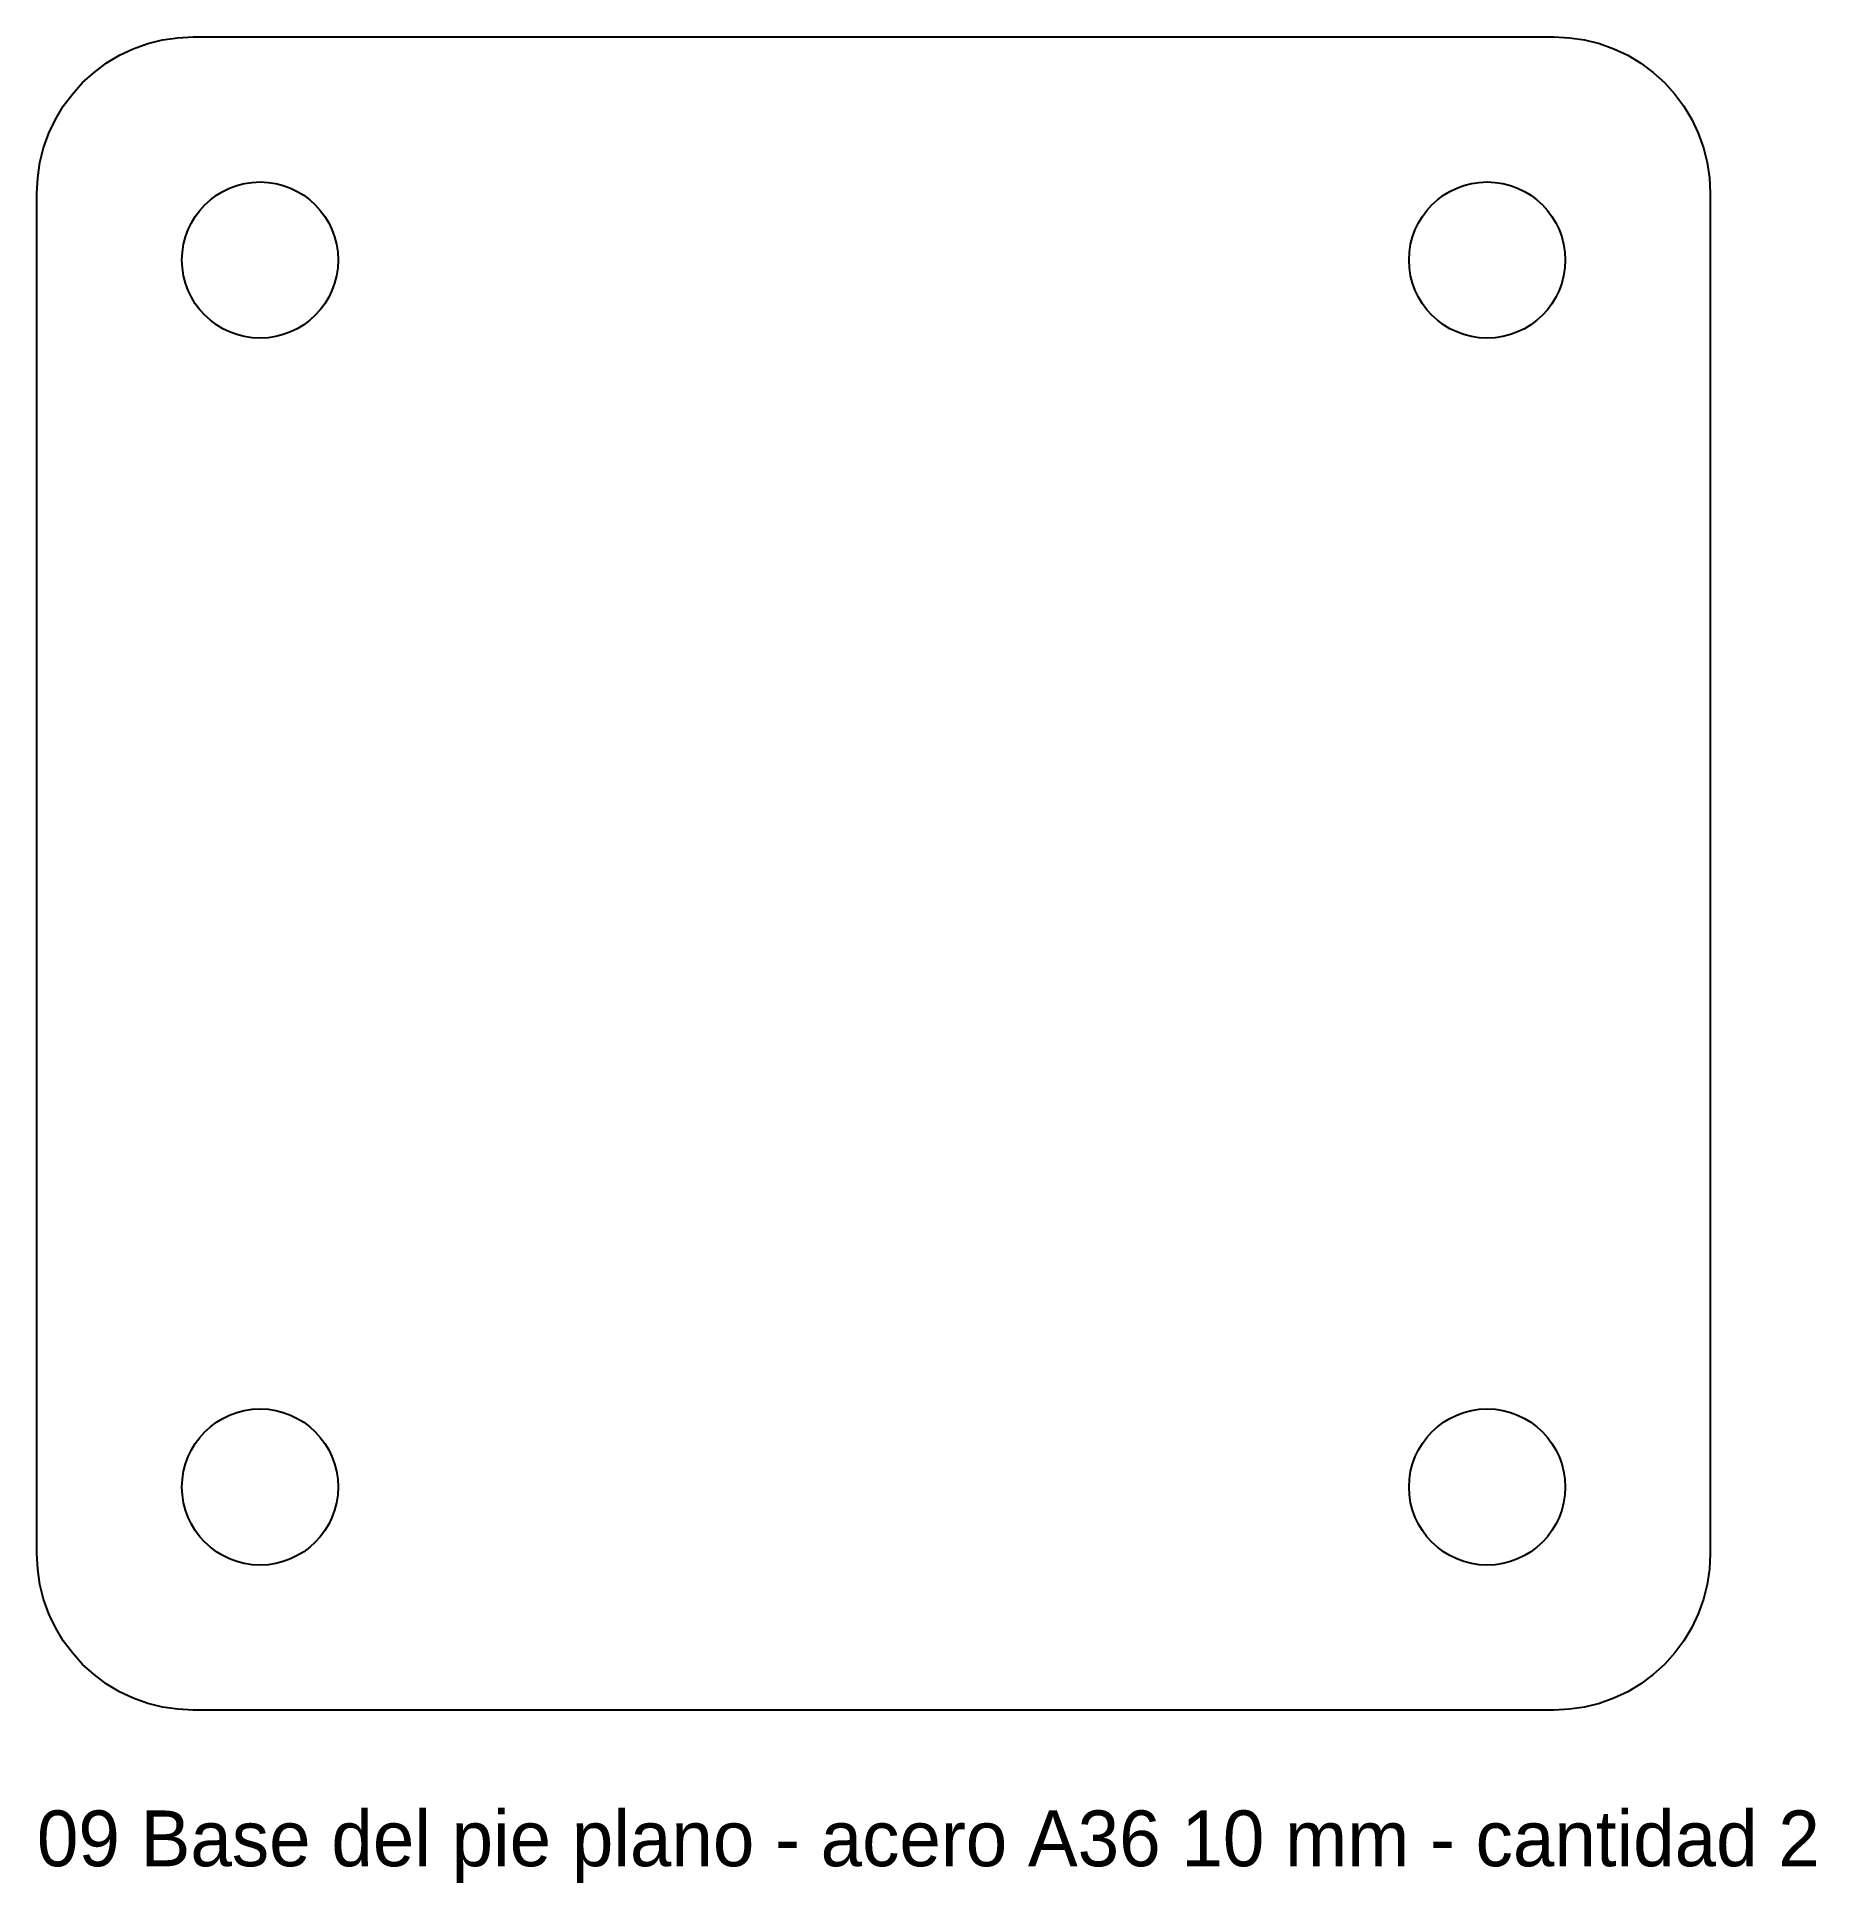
# Model space of a CAD drawing. Header units: millimetres. Extents: x -75 to 84, y -91 to 75.
import ezdxf

# ---------------------------------------------------------------- set-up
doc = ezdxf.new("R2010")
doc.units = ezdxf.units.MM
doc.layers.add('CORTE', color=1, linetype='Continuous')
doc.layers.add('NOTAS', color=3, linetype='Continuous')

msp = doc.modelspace()

# ---------------------------------------------------------------- linework, layer by layer
at = {"layer": 'CORTE'}
msp.add_lwpolyline([(75, -61), (74.93, -62.37), (74.73, -63.73), (74.4, -65.06), (73.93, -66.36), (73.35, -67.6), (72.64, -68.78), (71.82, -69.88), (70.9, -70.9), (69.88, -71.82), (68.78, -72.64), (67.6, -73.35), (66.36, -73.93), (65.06, -74.4), (63.73, -74.73), (62.37, -74.93), (61, -75), (-61, -75), (-62.37, -74.93), (-63.73, -74.73), (-65.06, -74.4), (-66.36, -73.93), (-67.6, -73.35), (-68.78, -72.64), (-69.88, -71.82), (-70.9, -70.9), (-71.82, -69.88), (-72.64, -68.78), (-73.35, -67.6), (-73.93, -66.36), (-74.4, -65.06), (-74.73, -63.73), (-74.93, -62.37), (-75, -61), (-75, 61), (-74.93, 62.37), (-74.73, 63.73), (-74.4, 65.06), (-73.93, 66.36), (-73.35, 67.6), (-72.64, 68.78), (-71.82, 69.88), (-70.9, 70.9), (-69.88, 71.82), (-68.78, 72.64), (-67.6, 73.35), (-66.36, 73.93), (-65.06, 74.4), (-63.73, 74.73), (-62.37, 74.93), (-61, 75), (61, 75), (62.37, 74.93), (63.73, 74.73), (65.06, 74.4), (66.36, 73.93), (67.6, 73.35), (68.78, 72.64), (69.88, 71.82), (70.9, 70.9), (71.82, 69.88), (72.64, 68.78), (73.35, 67.6), (73.93, 66.36), (74.4, 65.06), (74.73, 63.73), (74.93, 62.37), (75, 61), (75, -61)], close=True, dxfattribs=at)
for centre in [(-55, 55), (55, 55), (-55, -55), (55, -55)]:
    msp.add_circle(centre, 7, dxfattribs=at)

# ---------------------------------------------------------------- texts
at = {"layer": 'NOTAS'}
msp.add_text('09 Base del pie plano - acero A36 10 mm - cantidad 2', height=5, dxfattribs=at).set_placement((-75, -89))

doc.saveas('drawing.dxf')
